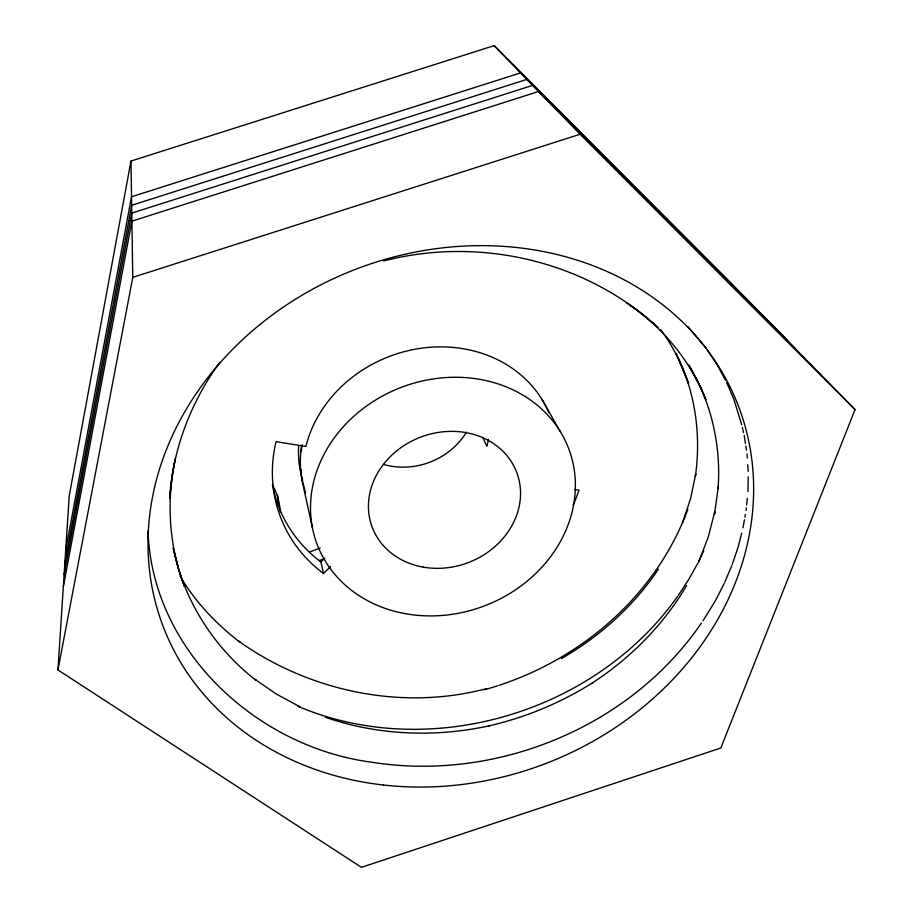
<?xml version="1.0" encoding="UTF-8"?>
<svg xmlns="http://www.w3.org/2000/svg" width="913" height="913" viewBox="0 0 913 913"><rect width="100%" height="100%" fill="white"/><g stroke="black" fill="none" stroke-linecap="round" stroke-linejoin="round"><path stroke-width="1.37" d="M747.952 491.639L748.204 476.826M57.941 669.937L69.228 495.782L130.97 161.053L494.173 45.65L730.023 282.003L855.059 409.572L720.825 747.998L361.445 867.35L57.941 669.937L132.784 277.347L130.97 161.053M172.146 476.346L175.285 458.691C166.257 501.009 168.894 545.974 184.449 586.454L178.697 569.37L173.196 547.8C183.616 600.252 213.962 647.762 256.154 680.413L254.316 678.907L276.411 694.097L300.149 706.89M746.104 510.447L746.366 507.765M746.629 505.072L747.291 498.361M171.986 477.613L169.692 498.281C172.694 449.276 190.988 401.971 219.759 362.37M742.999 527.782L744.437 519.782M744.905 517.123L745.385 514.453M65.713 550.003L131.529 196.763L520.581 72.892L769.02 321.787M64.88 562.865L131.666 205.299L526.892 79.397L786.709 339.83M64.115 574.608L131.78 213.117L532.667 85.365M63.339 586.671L131.906 221.163L538.613 91.494L795.36 348.663M741.744 533.066L737.978 547.56L732.237 564.382M682.422 523.206L690.49 498.909L695.74 474.03L695.352 476.346C701.355 434.793 695.227 391.357 676.168 353.81L688.573 383.414C681.885 364.276 672.835 345.856 660.635 329.604M698.765 561.803L708.203 537.141L714.799 511.794L714.468 514.236L718.417 486.024L718.063 488.615C721.304 445.51 711.193 401.549 688.505 364.675L700.876 387.865L705.852 399.563C690.171 360.11 661.788 326.169 626.535 302.694L641.839 313.867L657.942 327.447C585.119 260.445 479.028 236.216 383.654 260.97M724.808 582.14L731.804 565.683M698.605 561.643L703.74 550.733M724.271 583.407L715.45 600.663L702.987 620.817M698.023 562.865L688.813 579.333L678.427 595.23M686.633 585.53C663.477 624.949 630.552 658.079 592.297 682.958L592.879 682.593C560.981 702.782 525.751 717.401 488.969 725.881L489.334 725.812C435.159 737.636 377.788 735.444 325.256 717.219M701.378 623.111C630.267 727.227 496.364 781.87 372.447 762.321C257.01 747.473 151.98 650.798 148.02 530.955M658.456 569.096C633.679 606.038 599.932 636.475 561.404 658.558M677.606 596.326C595.276 712.893 429.544 762.218 297.672 706.194M330.483 566.608L323.499 573.535L320.954 561.963L324.891 558.048M309.598 551.966L320.201 548.017M318.774 560.73L324.069 558.767M132.784 277.347L580.075 134.268L855.059 409.572M486.081 688.744C401.526 711.056 308.845 691.301 238.133 640.8L239.925 642.204C216.221 623.956 195.188 601.918 180.044 576.023M574.87 489.494L578.945 490.144A159.022 139.929 -21 0 1 573.09 505.14M301.564 445.727A127.364 112.447 -21 0 0 302.237 481.254L302.66 481.585A127.341 112.413 -21 0 1 301.963 477.59M494.173 45.65L580.075 134.268M688.162 326.854L706.069 348.127M707.609 350.444L716.876 364.39M542.014 399.472L560.091 431.267M717.538 365.599L725.458 380.139M482.669 437.304L486.823 446.252A71.191 63.294 -21 0 0 488.466 439.37M726.668 382.604L733.755 398.901L741.687 424.819M302.979 482.851L305.513 492.974M742.315 427.444L743.581 432.705M302.237 481.254L312.429 527.862M744.209 435.33L745.419 443.319M745.818 445.989L746.423 449.983M747.028 453.978L747.302 458.006M747.736 464.728L748.181 471.439M272.793 485.636A80.618 70.187 -6 0 1 280.302 511.988M302.58 480.09A125.709 111.375 -21 0 1 298.654 445.441M277.586 494.835A79.465 69.456 -5.8 0 1 278.134 505.129M301.427 473.55A127.341 112.413 -21 0 1 301.05 469.476M301.301 451.604A127.341 112.413 -21 0 1 302.214 444.688M323.499 573.535A159.022 139.929 -21 0 1 276.046 441.664L305.912 446.446A129.041 113.509 -21 0 1 421.338 348.218A129.041 113.509 -21 0 1 548.907 412.722M466.452 432.1A68.486 61.525 -21 0 1 383.586 464.42M320.954 561.963A156.956 138.628 -21 0 1 273.249 488.512M272.953 487.131A156.956 138.628 -21 0 1 272.416 484.369M687.854 509.192A282.551 249.169 -21 0 1 499.149 685.286M497.813 685.72A282.551 249.169 -21 0 1 484.232 689.806M423.176 567.121A77.285 67.094 -21 0 0 518.367 477.396A77.285 67.094 -21 0 0 391.917 455.051A77.285 67.094 -21 0 0 423.176 567.121M403.717 613.388A134.576 116.91 -21 0 0 572.109 459.399A134.576 116.91 -21 0 0 353 417.013A134.576 116.91 -21 0 0 403.717 613.388M383.471 785.02A308.023 264.77 -21 0 0 740.181 410.782A308.023 264.77 -21 0 0 228.821 353.251A308.023 264.77 -21 0 0 383.471 785.02"/></g></svg>
